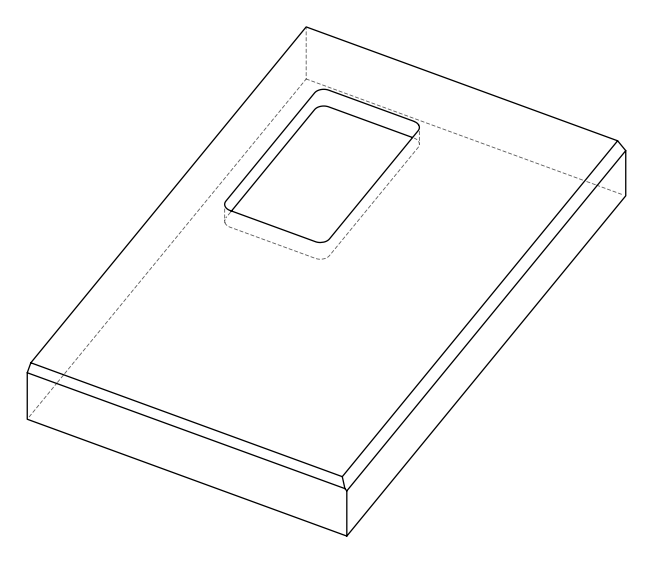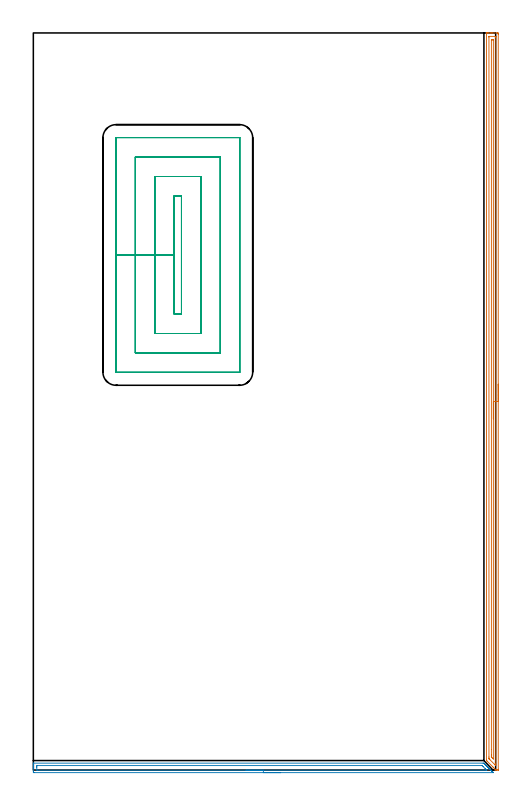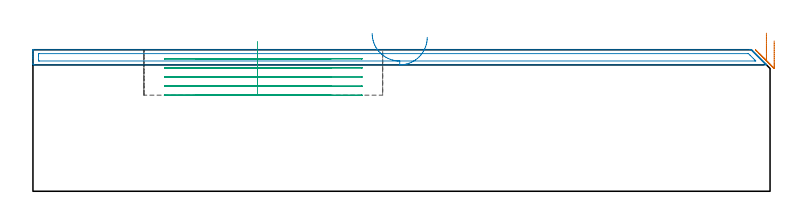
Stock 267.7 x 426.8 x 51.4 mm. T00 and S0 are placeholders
(PLAN: 3 operations, 1 tool changes, 26.9 min)
(1 AREA_MILL | FG_CHAMFER_SURFACE | UGT0205_001 | 10.37 min | 9865 mm3)
(2 AREA_MILL_1 | FG_CHAMFER_SURFACE_1 | UGT0205_001 | 4.42 min | 3977 mm3)
(3 MILL_RECTANGULAR_POCKET | POCKET_RECTANGULAR_STRAIGHT | UGT0201_133 | Follow Part, ap 3.75, ae 75% | 12.06 min | 215103 mm3)
(TOOL UGT0205_001 | Chamfer Mill 20 x 3 x 45 deg. | D20 FL50 Z2)
(TOOL UGT0201_133 | Carbide End Mill 15.0 | D15 FL30 Z4)
(OP 1 AREA_MILL)
G17 G21 G94 G90
T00 M6
G54
G17 G0 G90 X269.2 Y223.4 S1061 M3
G43 Z61.4 H0
Z54.6
G94 G1 Y223.362 Z53.728 F250.
Y223.248 Z52.864
Y223.059 Z52.012
Y222.797 Z51.18
Y222.463 Z50.374
Y222.06 Z49.6
Y221.592 Z48.864
Y221.06 Z48.172
Y220.471 Z47.529
Y219.828 Z46.94
Y219.136 Z46.408
Y218.4 Z45.94
Y217.626 Z45.537
Y216.82 Z45.203
Y215.988 Z44.941
Y215.137 Z44.752
Y214.272 Z44.638
Y213.4 Z44.6
Y0.452
X269.199 Y0.18 Z44.601
X269.193 Y0.008 Z44.602
X269.191 Y0.004 Z44.605
X269.033 Y0.001 Z44.762
X268.03 Y0. Z45.769
X267.984 Y0.001 Z45.814
X267.907 Y0.003 Z45.889
X267.874 Y0.026 Z45.924
X267.868 Y0.031 Z45.93
X267.483 Y0.417 Z46.317
X267.11 Y0.788 Z46.686
X266.974 Y0.925 Z46.824
X266.684 Y1.216 Z47.116
X266.237 Y1.662 Z47.56
X265.946 Y1.953 Z47.851
X262.802 Y5.097 Z50.997
X262.742 Y5.158 Z51.057
X262.429 Y5.474 Z51.371
X262.407 Y5.499 Z51.393
X262.4 Y5.991 Z51.4
Y426.62
X262.402 Y426.79 Z51.388
X262.535 Y426.797 Z51.257
X262.676 Y426.8 Z51.124
X262.912 Z50.888
X263.616 Z50.179
X264.842 Z48.955
X265.363 Z48.431
X265.976 Z47.819
X268.597 Z45.2
X268.858 Y426.796 Z44.939
X269.193 Y426.79 Z44.604
X269.197 Y426.52 Z44.602
X269.199 Y426.173 Z44.601
X269.2 Y425.823 Z44.6
Y213.4
X267.786 Z46.014
X267.785 Y3.513 Z46.015
X267.784 Y3.309 Z46.016
X267.779 Y2.625 Z46.021
X267.11 Y3.244 Z46.69
X267.042 Y3.309 Z46.758
X264.358 Y5.991 Z49.442
X264.221 Y6.13 Z49.579
X263.928 Y6.43 Z49.872
X263.84 Y6.522 Z49.96
X263.821 Y6.557 Z49.979
X263.819 Y6.596 Z49.981
X263.816 Y6.681 Z49.984
X263.815 Y6.885 Z49.985
X263.814 Y7.576 Z49.986
X263.815 Y424.385 Z49.985
X263.817 Y424.73 Z49.983
X263.819 Y424.772 Z49.981
X263.82 Y424.786 Z49.98
X263.841 Y424.79 Z49.959
X263.949 Y424.796 Z49.851
X264.084 Y424.799 Z49.716
X267.579 Y424.8 Z46.221
X267.737 Y424.796 Z46.063
X267.77 Y424.793 Z46.03
X267.779 Y424.789 Z46.021
X267.781 Y424.778 Z46.019
X267.784 Y424.741 Z46.016
X267.785 Y424.588 Z46.015
X267.786 Y424.385 Z46.014
Y213.4
X266.372 Z47.429
X266.371 Y6.748
X266.37 Y6.609 Z47.43
X266.368 Y6.518 Z47.432
X266.365 Y6.457 Z47.435
X266.344 Y6.467 Z47.456
X266.237 Y6.569 Z47.563
X265.915 Y6.885 Z47.885
X265.363 Y7.44 Z48.437
X265.282 Y7.525 Z48.518
X265.243 Y7.568 Z48.557
X265.235 Y7.642 Z48.565
X265.232 Y7.779 Z48.568
X265.23 Y7.916 Z48.57
X265.228 Y8.673 Z48.572
Y11.9
X265.229 Y422.597 Z48.571
X265.23 Y422.733 Z48.57
X265.232 Y422.78 Z48.568
X265.235 Y422.789 Z48.565
X265.24 Y422.793 Z48.56
X265.264 Y422.797 Z48.536
X265.363 Y422.799 Z48.437
X266.038 Y422.8 Z47.762
X266.237 Y422.799 Z47.563
X266.303 Y422.797 Z47.497
X266.355 Y422.792 Z47.445
X266.365 Y422.789 Z47.435
X266.367 Y422.773 Z47.433
X266.369 Y422.735 Z47.431
X266.371 Y422.597 Z47.429
Y422.459
X266.372 Y213.4
Y212.528 Z47.467
Y211.664 Z47.58
Y210.812 Z47.769
Y209.98 Z48.032
Y209.174 Z48.365
Y208.4 Z48.768
Y207.664 Z49.237
Y206.972 Z49.768
Y206.329 Z50.357
Y205.74 Z51.001
Y205.209 Z51.693
Y204.74 Z52.428
Y204.337 Z53.202
Y204.003 Z54.008
Y203.741 Z54.84
Y203.552 Z55.692
Y203.438 Z56.557
Y203.4 Z57.428
G0 Z61.4
M5
M2
(OP 2 AREA_MILL_1)
G17 G21 G94 G90
T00 M6
G54
G17 G0 G90 X143.2 Y-1.5 S1061 M3
G43 Z61.4 H0
Z55.9
G94 G1 X143.162 Z55.028 F250.
X143.048 Z54.163
X142.859 Z53.312
X142.597 Z52.48
X142.263 Z51.674
X141.86 Z50.9
X141.392 Z50.164
X140.86 Z49.472
X140.271 Z48.829
X139.628 Z48.24
X138.936 Z47.708
X138.2 Z47.24
X137.426 Z46.837
X136.62 Z46.503
X135.788 Z46.241
X134.937 Z46.052
X134.072 Z45.938
X133.2 Z45.9
X0.611
X0.082 Y-1.494 Z45.903
X0.008 Y-1.491 Z45.905
X0. Y-0.968 Z46.428
Y0.806 Z48.201
Y1.366 Z48.763
Y1.694 Z49.09
Y2.254 Z49.65
Y2.581 Z49.976
Y3.235 Z50.634
Y3.608 Z51.007
X0.007 Y3.969 Z51.36
X0.01 Y3.997 Z51.388
X0.165 Y4. Z51.4
X260.432
X260.904 Y3.993 Z51.392
X260.954 Y3.946 Z51.345
X260.989 Y3.912 Z51.311
X261.434 Y3.468 Z50.864
X261.538 Y3.362 Z50.761
X261.622 Y3.278 Z50.677
X261.73 Y3.172 Z50.568
X261.832 Y3.068 Z50.467
X261.92 Y2.98 Z50.38
X262.025 Y2.876 Z50.273
X262.126 Y2.774 Z50.174
X262.218 Y2.683 Z50.082
X262.321 Y2.581 Z49.977
X262.42 Y2.48 Z49.88
X262.515 Y2.385 Z49.785
X262.617 Y2.285 Z49.681
X262.714 Y2.186 Z49.586
X262.813 Y2.087 Z49.487
X262.913 Y1.989 Z49.385
X263.008 Y1.892 Z49.292
X263.11 Y1.79 Z49.189
X263.208 Y1.694 Z49.09
X263.302 Y1.598 Z48.998
X263.408 Y1.492 Z48.892
X263.504 Y1.398 Z48.794
X263.596 Y1.305 Z48.704
X263.706 Y1.195 Z48.594
X263.8 Y1.102 Z48.498
X263.89 Y1.011 Z48.41
X264.003 Y0.897 Z48.296
X264.096 Y0.806 Z48.202
X264.184 Y0.717 Z48.116
X264.301 Y0.599 Z47.999
X264.391 Y0.511 Z47.907
X264.477 Y0.423 Z47.822
X264.599 Y0.302 Z47.701
X264.687 Y0.215 Z47.611
X264.771 Y0.129 Z47.528
X264.896 Y0.004 Z47.403
X264.983 Y-0.081 Z47.315
X265.065 Y-0.165 Z47.234
X265.194 Y-0.293 Z47.106
X265.278 Y-0.377 Z47.02
X265.359 Y-0.459 Z46.94
X265.491 Y-0.591 Z46.808
X265.574 Y-0.672 Z46.724
X265.653 Y-0.753 Z46.647
X265.789 Y-0.889 Z46.511
X265.87 Y-0.968 Z46.428
X266.1 Y-1.2 Z46.2
X266.312 Y-1.412 Z45.987
X266.384 Y-1.486 Z45.913
X266.385 Y-1.495 Z45.903
X266.384 Y-1.499 Z45.899
X133.2 Y-1.5 Z45.9
Y-0.086 Z47.314
X2.402
X2.01 Y-0.081 Z47.319
X2.002 Y0.311 Z47.711
X2. Y1.694 Z49.094
X2.002 Y2.086 Z49.486
X2.01 Y2.581 Z49.981
X2.392 Y2.586 Z49.986
X259.534
X259.857 Y2.581 Z49.981
X260.432 Y2.017 Z49.417
X261.644 Y0.806 Z48.206
X262.218 Y0.23 Z47.63
X262.519 Y-0.081 Z47.319
X262.223 Y-0.086 Z47.314
X133.2
X132.328 Z47.352
X131.464 Z47.466
X130.612 Z47.655
X129.78 Z47.917
X128.974 Z48.251
X128.2 Z48.654
X127.464 Z49.123
X126.772 Z49.654
X126.129 Z50.243
X125.54 Z50.886
X125.009 Z51.578
X124.54 Z52.314
X124.137 Z53.088
X123.803 Z53.894
X123.541 Z54.726
X123.352 Z55.578
X123.238 Z56.443
X123.2 Z57.314
G0 Z61.4
M5
M2
(OP 3 MILL_RECTANGULAR_POCKET)
G17 G21 G94 G90
T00 M6
G54
G17 G0 G90 X81.55 Y321.762 S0 M3
G43 Z61.4 H0
Z54.4
G94 G1 Y298.25 Z48.1 F250.
Y264.05 F500.
X85.75
Y332.45
X81.55
Y298.25
X70.3
Y252.8
X97.
Y343.7
X70.3
Y298.25
X59.05
Y241.55
X108.25
Y354.95
X59.05
Y298.25
X47.8
Y230.4
X47.805 Y230.345
X47.845 Y230.305
X47.9 Y230.3
X119.4
X119.455 Y230.305
X119.495 Y230.345
X119.5 Y230.4
Y366.1
X119.495 Y366.155
X119.455 Y366.195
X119.4 Y366.2
X47.9
X47.845 Y366.195
X47.805 Y366.155
X47.8 Y366.1
Y298.25
Y297.25
G0 X81.55 Y321.762 Z51.1
G1 Y298.25 Z44.8 F250.
Y264.05 F500.
X85.75
Y332.45
X81.55
Y298.25
X70.3
Y252.8
X97.
Y343.7
X70.3
Y298.25
X59.05
Y241.55
X108.25
Y354.95
X59.05
Y298.25
X47.8
Y230.4
X47.805 Y230.345
X47.845 Y230.305
X47.9 Y230.3
X119.4
X119.455 Y230.305
X119.495 Y230.345
X119.5 Y230.4
Y366.1
X119.495 Y366.155
X119.455 Y366.195
X119.4 Y366.2
X47.9
X47.845 Y366.195
X47.805 Y366.155
X47.8 Y366.1
Y298.25
Y297.25
G0 X81.55 Y321.762 Z47.8
G1 Y298.25 Z41.5 F250.
Y264.05 F500.
X85.75
Y332.45
X81.55
Y298.25
X70.3
Y252.8
X97.
Y343.7
X70.3
Y298.25
X59.05
Y241.55
X108.25
Y354.95
X59.05
Y298.25
X47.8
Y230.4
X47.805 Y230.345
X47.845 Y230.305
X47.9 Y230.3
X119.4
X119.455 Y230.305
X119.495 Y230.345
X119.5 Y230.4
Y366.1
X119.495 Y366.155
X119.455 Y366.195
X119.4 Y366.2
X47.9
X47.845 Y366.195
X47.805 Y366.155
X47.8 Y366.1
Y298.25
Y297.25
G0 X81.55 Y321.762 Z44.5
G1 Y298.25 Z38.2 F250.
Y264.05 F500.
X85.75
Y332.45
X81.55
Y298.25
X70.3
Y252.8
X97.
Y343.7
X70.3
Y298.25
X59.05
Y241.55
X108.25
Y354.95
X59.05
Y298.25
X47.8
Y230.4
X47.805 Y230.345
X47.845 Y230.305
X47.9 Y230.3
X119.4
X119.455 Y230.305
X119.495 Y230.345
X119.5 Y230.4
Y366.1
X119.495 Y366.155
X119.455 Y366.195
X119.4 Y366.2
X47.9
X47.845 Y366.195
X47.805 Y366.155
X47.8 Y366.1
Y298.25
Y297.25
G0 X81.55 Y321.762 Z41.2
G1 Y298.25 Z34.9 F250.
Y264.05 F500.
X85.75
Y332.45
X81.55
Y298.25
X70.3
Y252.8
X97.
Y343.7
X70.3
Y298.25
X59.05
Y241.55
X108.25
Y354.95
X59.05
Y298.25
X47.8
Y230.4
X47.805 Y230.345
X47.845 Y230.305
X47.9 Y230.3
X119.4
X119.455 Y230.305
X119.495 Y230.345
X119.5 Y230.4
Y366.1
X119.495 Y366.155
X119.455 Y366.195
X119.4 Y366.2
X47.9
X47.845 Y366.195
X47.805 Y366.155
X47.8 Y366.1
Y298.25
Y297.25
G0 Z61.4
M5
M2
